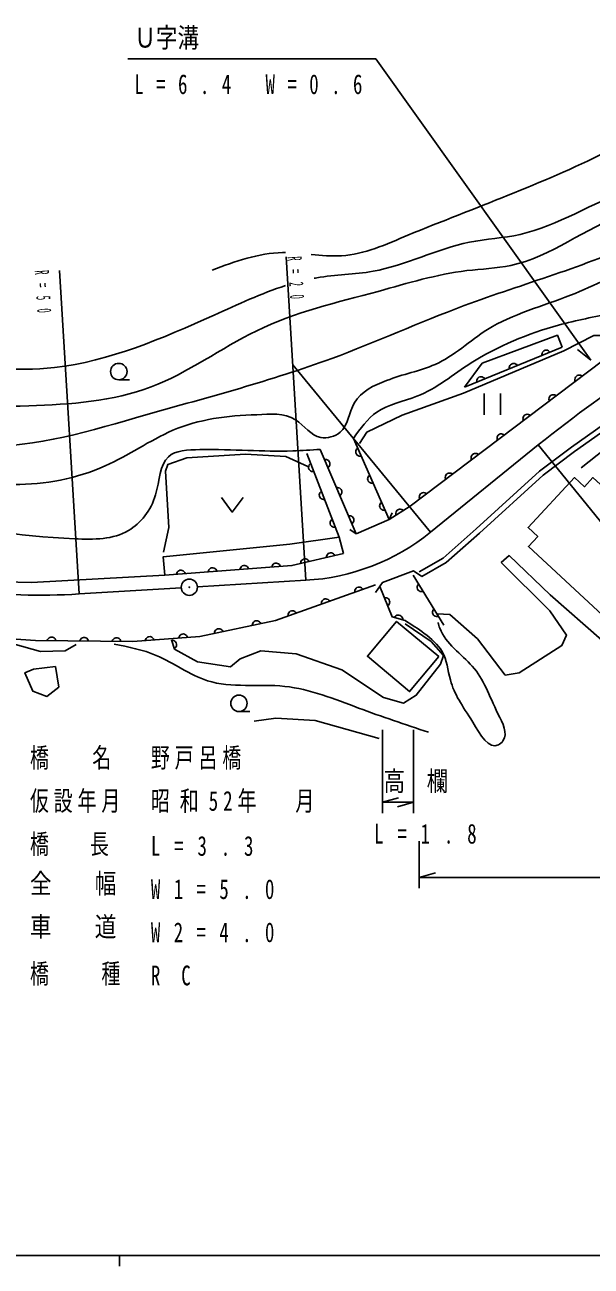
# Model space of a CAD drawing. Units: millimetres, scale not verified. Extents: x 40000 to 680000, y 20000 to 380000.
# Drawn here: x 159234 to 211676, y 204000 to 318990 of the extents above; entities that cross this region are included whole.
import ezdxf
from ezdxf.enums import TextEntityAlignment as Align

# ---------------------------------------------------------------- set-up
doc = ezdxf.new("R2010")
doc.units = ezdxf.units.MM
doc.header["$LTSCALE"] = 1000
doc.layers.add('M-BGD', color=7, linetype='Continuous', lineweight=25)
doc.layers.add('M-TTL-BAND', color=7, linetype='Continuous', lineweight=25)
doc.styles.add('ＭＳ ゴシック', font='')
doc.styles.get('ＭＳ ゴシック').set_extended_font_data('MS Gothic')

msp = doc.modelspace()

# ---------------------------------------------------------------- linework, layer by layer
at = {"layer": 'M-BGD'}
for p, q in [((185239, 267538), (183439, 297484)), ((164252, 266277), (162453, 296223)), ((209001, 289128), (199949, 285437)), ((211638, 287925), (210425, 288902)), ((184039, 287502), (196797, 271996)), ((167935, 286113), (168935, 286113)), ((201761, 284849), (201761, 282849)), ((203281, 282849), (203281, 284849)), ((189657, 280658), (192986, 273153)), ((189908, 271840), (186593, 279658)), ((196797, 271996), (206782, 280089)), ((225672, 256783), (206782, 280089)), ((185342, 279282), (188344, 271527)), ((193262, 273779), (192986, 273153)), ((189908, 271840), (192986, 273153)), ((189908, 271840), (189325, 272232)), ((195203, 268004), (198043, 263385)), ((173719, 266846), (164252, 266277)), ((175216, 266936), (185239, 267538)), ((182439, 263822), (191704, 267117)), ((175443, 262341), (182439, 263822)), ((172815, 262019), (173082, 261164)), ((162069, 259560), (162390, 257635)), ((179061, 255378), (180061, 255378)), ((192348, 253694), (192348, 245971)), ((195231, 245971), (195231, 253694)), ((192348, 246971), (193848, 247391)), ((192348, 246971), (195231, 246971)), ((195231, 246971), (193731, 246551)), ((195754, 243363), (195754, 239008)), ((195754, 240008), (197254, 240428)), ((195754, 240008), (263047, 240008))]:
    msp.add_line(p, q, dxfattribs=at)
for points in [[(211638, 287925), (191732, 315835), (168782, 315835)], [(188733, 270026), (188344, 271527), (183780, 270883), (172058, 269709), (172208, 268025), (159861, 267331), (155985, 267415), (150634, 268384), (130267, 275757), (130776, 277569), (121128, 281108), (120412, 279254), (115019, 281234), (108404, 284773), (103348, 288180), (98550, 292478), (94800, 296185), (85362, 304106)], [(195754, 268305), (197960, 269581), (201013, 272288), (206899, 277645), (209842, 279878), (216535, 284599), (220384, 287148), (223805, 289159), (229290, 292394), (237017, 296945), (240527, 298450), (244735, 299536), (247866, 299573), (250390, 298756), (253836, 296674), (256725, 294497), (260417, 291017), (263347, 288819)], [(196005, 267872), (198254, 269173), (201348, 271916), (207219, 277260), (210137, 279475), (216818, 284186), (220648, 286724), (224059, 288728), (229544, 291963), (237244, 296498), (240689, 297975), (244801, 299037), (247790, 299072), (250181, 298298), (253556, 296259), (256402, 294114), (260094, 290634), (263047, 288419)], [(214126, 288914), (213266, 290216), (211911, 290216), (209160, 288779), (199841, 284879), (194176, 282827), (190892, 281267), (190235, 280199)], [(209001, 289128), (208546, 290241), (201593, 287662), (199949, 285437)], [(214126, 288914), (194925, 274404), (192986, 273153)], [(207863, 288664), (207797, 288741), (207723, 288797), (207618, 288841), (207526, 288855), (207425, 288848), (207307, 288800), (207230, 288734), (207174, 288660), (207130, 288555), (207116, 288463), (207122, 288362)], [(204846, 287434), (204780, 287511), (204705, 287566), (204601, 287610), (204509, 287625), (204408, 287618), (204289, 287570), (204212, 287504), (204157, 287429), (204113, 287325), (204098, 287233), (204105, 287132)], [(201829, 286203), (201763, 286280), (201688, 286336), (201584, 286380), (201491, 286394), (201391, 286387), (201272, 286339), (201195, 286273), (201139, 286199), (201095, 286094), (201081, 286002), (201088, 285901)], [(210845, 286435), (210761, 286492), (210675, 286527), (210563, 286543), (210470, 286533), (210374, 286500), (210272, 286423), (210215, 286340), (210180, 286253), (210164, 286141), (210174, 286048), (210207, 285952)], [(222797, 286146), (216082, 282173), (210738, 277954)], [(208445, 284621), (208361, 284678), (208275, 284713), (208163, 284729), (208070, 284719), (207974, 284686), (207872, 284609), (207815, 284526), (207780, 284439), (207764, 284327), (207774, 284235), (207807, 284139)], [(206045, 282807), (205961, 282865), (205875, 282899), (205763, 282915), (205670, 282905), (205574, 282873), (205472, 282796), (205415, 282712), (205380, 282626), (205364, 282514), (205374, 282421), (205406, 282325)], [(203645, 280993), (203561, 281051), (203475, 281086), (203363, 281101), (203270, 281091), (203174, 281059), (203072, 280982), (203014, 280898), (202980, 280812), (202964, 280700), (202974, 280607), (203006, 280511)], [(190050, 279773), (189975, 279705), (189922, 279629), (189881, 279523), (189869, 279431), (189879, 279330), (189931, 279213), (189999, 279138), (190075, 279084), (190181, 279044), (190274, 279032), (190374, 279042)], [(185432, 278065), (183399, 279009), (179663, 279214), (174244, 278886), (172479, 278270), (172274, 277654), (172561, 272440), (172069, 270141)], [(185698, 278363), (185620, 278298), (185563, 278225), (185517, 278121), (185501, 278029), (185506, 277928), (185552, 277809), (185616, 277731), (185690, 277674), (185794, 277628), (185886, 277612), (185987, 277617)], [(187301, 277986), (187377, 278053), (187432, 278129), (187475, 278234), (187488, 278326), (187480, 278427), (187430, 278545), (187363, 278621), (187287, 278676), (187182, 278718), (187090, 278731), (186989, 278723)], [(201244, 279180), (201161, 279237), (201074, 279272), (200962, 279287), (200870, 279277), (200774, 279245), (200672, 279168), (200614, 279085), (200579, 278998), (200564, 278886), (200574, 278793), (200606, 278697)], [(191160, 277271), (191085, 277203), (191031, 277127), (190990, 277021), (190979, 276929), (190989, 276828), (191041, 276711), (191109, 276636), (191185, 276583), (191291, 276542), (191383, 276530), (191484, 276540)], [(198844, 277366), (198761, 277423), (198674, 277458), (198562, 277474), (198469, 277464), (198374, 277431), (198271, 277354), (198214, 277271), (198179, 277184), (198164, 277072), (198174, 276979), (198206, 276884)], [(188406, 275380), (188482, 275447), (188537, 275523), (188580, 275628), (188593, 275720), (188584, 275821), (188535, 275939), (188468, 276015), (188392, 276070), (188287, 276112), (188195, 276125), (188094, 276117)], [(177448, 275219), (178448, 273859), (179448, 275219)], [(186699, 275778), (186621, 275713), (186563, 275640), (186518, 275536), (186502, 275444), (186506, 275343), (186553, 275224), (186617, 275146), (186691, 275089), (186794, 275043), (186886, 275027), (186987, 275032)], [(196444, 275552), (196361, 275609), (196274, 275644), (196162, 275660), (196069, 275650), (195973, 275618), (195871, 275540), (195814, 275457), (195779, 275370), (195764, 275258), (195774, 275166), (195806, 275070)], [(192269, 274770), (192194, 274702), (192141, 274625), (192100, 274520), (192089, 274427), (192098, 274326), (192150, 274209), (192218, 274135), (192295, 274081), (192400, 274040), (192493, 274029), (192593, 274038)], [(194292, 273995), (194213, 274059), (194129, 274100), (194018, 274124), (193925, 274121), (193827, 274096), (193720, 274026), (193656, 273947), (193615, 273864), (193591, 273753), (193594, 273660), (193619, 273562)], [(187699, 273193), (187621, 273128), (187564, 273054), (187518, 272951), (187502, 272859), (187507, 272758), (187553, 272639), (187618, 272561), (187692, 272503), (187795, 272458), (187887, 272442), (187988, 272447)], [(189511, 272774), (189587, 272841), (189642, 272917), (189684, 273022), (189697, 273114), (189689, 273215), (189639, 273333), (189573, 273409), (189497, 273464), (189392, 273506), (189300, 273519), (189199, 273511)], [(188733, 270026), (183966, 268900), (172208, 268025)], [(182895, 268820), (182856, 268914), (182802, 268990), (182716, 269064), (182633, 269106), (182535, 269131), (182407, 269121), (182314, 269082), (182238, 269028), (182164, 268942), (182122, 268859), (182097, 268761)], [(185547, 269274), (185494, 269360), (185429, 269426), (185332, 269486), (185244, 269514), (185143, 269523), (185018, 269494), (184932, 269441), (184865, 269376), (184806, 269279), (184777, 269190), (184768, 269090)], [(187931, 269836), (187877, 269923), (187812, 269989), (187716, 270049), (187627, 270077), (187526, 270086), (187402, 270057), (187316, 270004), (187249, 269939), (187189, 269842), (187161, 269753), (187152, 269653)], [(197405, 264425), (198582, 264371), (201148, 262126), (203714, 258758), (205005, 258972), (208961, 261484), (209389, 262447), (207838, 264692), (203348, 269182), (204096, 269824), (207892, 266189), (217461, 257796), (219278, 256673), (221096, 257529), (222967, 259560)], [(174076, 268164), (174037, 268257), (173983, 268333), (173898, 268407), (173814, 268449), (173716, 268474), (173589, 268464), (173495, 268425), (173419, 268371), (173345, 268286), (173303, 268202), (173278, 268104)], [(177016, 268383), (176977, 268476), (176923, 268552), (176837, 268626), (176754, 268668), (176656, 268693), (176528, 268683), (176435, 268644), (176359, 268590), (176285, 268505), (176243, 268421), (176218, 268323)], [(179955, 268602), (179916, 268695), (179863, 268771), (179777, 268845), (179694, 268887), (179595, 268912), (179468, 268902), (179374, 268863), (179298, 268809), (179224, 268724), (179182, 268640), (179158, 268542)], [(191715, 266396), (192348, 267345), (195231, 268400), (196005, 267872)], [(190536, 266702), (190474, 266781), (190402, 266841), (190300, 266889), (190209, 266908), (190107, 266906), (189987, 266863), (189907, 266800), (189848, 266728), (189799, 266626), (189781, 266535), (189783, 266434)], [(194441, 263809), (193254, 264148), (192110, 266945)], [(195704, 267190), (195639, 267113), (195596, 267030), (195570, 266920), (195571, 266827), (195594, 266728), (195661, 266619), (195738, 266554), (195821, 266511), (195931, 266485), (196024, 266486), (196123, 266509)], [(187448, 265603), (187386, 265683), (187314, 265742), (187212, 265791), (187120, 265809), (187019, 265807), (186899, 265764), (186819, 265702), (186760, 265630), (186711, 265528), (186693, 265436), (186695, 265335)], [(192833, 265176), (192910, 265242), (192966, 265317), (193010, 265421), (193024, 265514), (193017, 265615), (192969, 265733), (192903, 265810), (192828, 265866), (192724, 265909), (192631, 265923), (192531, 265917)], [(184360, 264505), (184298, 264585), (184226, 264644), (184124, 264693), (184032, 264711), (183931, 264709), (183811, 264666), (183731, 264604), (183672, 264532), (183623, 264429), (183605, 264338), (183607, 264237)], [(197124, 264881), (197059, 264803), (197015, 264720), (196989, 264610), (196990, 264517), (197013, 264419), (197080, 264310), (197158, 264245), (197241, 264202), (197351, 264175), (197444, 264176), (197542, 264199)], [(173082, 261164), (175220, 259988), (178267, 259506), (179176, 260255), (181101, 261003), (184362, 260736), (188585, 259239), (192434, 256673), (194305, 256139), (195481, 256887), (197726, 259774), (197993, 260576), (196871, 261859), (194465, 263516)], [(181082, 263534), (181030, 263622), (180967, 263690), (180872, 263752), (180784, 263782), (180683, 263794), (180558, 263767), (180471, 263716), (180402, 263652), (180341, 263558), (180310, 263469), (180299, 263369)], [(194232, 263869), (194228, 263970), (194203, 264060), (194148, 264159), (194085, 264227), (194001, 264284), (193878, 264319), (193777, 264315), (193687, 264291), (193588, 264236), (193520, 264172), (193463, 264088)], [(143948, 263058), (160209, 261959), (169235, 261864), (175443, 262341)], [(162113, 261939), (162082, 262036), (162035, 262116), (161956, 262197), (161877, 262246), (161781, 262279), (161653, 262280), (161557, 262249), (161476, 262202), (161395, 262123), (161346, 262043), (161313, 261948)], [(165122, 261907), (165091, 262004), (165044, 262084), (164965, 262165), (164885, 262214), (164789, 262247), (164661, 262248), (164565, 262217), (164485, 262170), (164404, 262091), (164355, 262011), (164322, 261916)], [(168130, 261876), (168099, 261972), (168052, 262052), (167973, 262133), (167894, 262182), (167798, 262215), (167670, 262216), (167574, 262185), (167493, 262138), (167412, 262059), (167363, 261980), (167330, 261884)], [(171185, 262014), (171146, 262107), (171092, 262183), (171006, 262257), (170923, 262299), (170825, 262323), (170697, 262313), (170604, 262274), (170528, 262220), (170454, 262134), (170412, 262051), (170388, 261953)], [(174289, 262253), (174250, 262346), (174196, 262422), (174110, 262496), (174027, 262537), (173929, 262562), (173801, 262552), (173708, 262513), (173632, 262459), (173558, 262373), (173516, 262289), (173492, 262191)], [(177583, 262794), (177532, 262882), (177468, 262950), (177374, 263012), (177285, 263042), (177185, 263053), (177060, 263027), (176972, 262976), (176904, 262912), (176842, 262817), (176812, 262729), (176800, 262629)], [(158167, 261645), (160680, 260950), (162978, 261003), (163994, 261591)], [(173068, 261210), (173150, 261269), (173212, 261338), (173264, 261439), (173286, 261529), (173288, 261630), (173250, 261753), (173191, 261835), (173121, 261897), (173021, 261949), (172930, 261971), (172829, 261973)], [(162069, 259560), (160038, 259293), (159236, 258972), (159985, 257261), (161268, 256780), (162390, 257635)], [(180459, 254481), (182491, 254749), (186126, 254535), (192060, 252878)]]:
    msp.add_lwpolyline(points, dxfattribs=at)
for points in [[(222046, 283847), (232738, 273957), (225366, 265988), (224523, 266768), (221093, 263059), (216593, 267221), (213868, 264275), (213225, 264869), (212717, 264319), (205871, 270651), (206736, 271586), (205835, 272419), (210125, 277057), (211047, 276205), (211836, 277057), (213954, 275098)], [(197566, 260469), (193663, 263730), (190959, 260494), (194862, 257233)]]:
    msp.add_lwpolyline(points, close=True, dxfattribs=at)
for centre, radius in [((167935, 286873), 760), ((174468, 266891), 750), ((174468, 266891), 30), ((179061, 256138), 760)]:
    msp.add_circle(centre, radius, dxfattribs=at)
for centre, radius, start, end in [((300139, 162682), 150000, 118.65536, 128.49045), ((184174, 287510), 20000, 273.05038, 309.13438), ((160780, 316156), 50000, 249.30054, 273.98219)]:
    msp.add_arc(centre, radius, start, end, dxfattribs=at)
for points, knots in [([(99162, 318491), (102180, 316206), (105199, 313920), (107783, 311186), (110007, 308834), (111909, 306149), (114130, 303822), (116808, 301016), (119949, 298730), (123051, 296218), (126830, 293090), (130575, 289626), (134966, 288135), (139797, 286583), (145351, 287467), (150740, 287417), (154585, 287363), (158341, 286832), (161996, 287237), (167082, 287837), (171954, 289939), (176753, 292087), (178952, 293089), (181132, 294120), (183383, 294840)], [0, 0, 0, 0, 1, 1, 1, 2, 2, 2, 3, 3, 3, 4, 4, 4, 5, 5, 5, 6, 6, 6, 7, 7, 7, 8, 8, 8, 8]), ([(94830, 315907), (98524, 312926), (102218, 309944), (105508, 306516), (107389, 304556), (109138, 302451), (111136, 300649), (113870, 298183), (117069, 296286), (120057, 294003), (123035, 291705), (125811, 289030), (129158, 287596), (131793, 286501), (134760, 286158), (137660, 285680), (140776, 285171), (143816, 284543), (146908, 284124), (151106, 283643), (155329, 283542), (159601, 283705), (163466, 283824), (167388, 284102), (170917, 285441), (174335, 286750), (177381, 289026), (180704, 290650), (184258, 292372), (188129, 293293), (191960, 294302), (194672, 295072), (197372, 295866), (200163, 296218), (201527, 296374), (202912, 296423), (204234, 296697), (207951, 297487), (211127, 300163), (214740, 301487), (217626, 302544), (220791, 302740), (223721, 303582), (227924, 304791), (231643, 307332), (235362, 309872)], [0, 0, 0, 0, 1, 1, 1, 2, 2, 2, 3, 3, 3, 4, 4, 4, 5, 5, 5, 6, 6, 6, 7, 7, 7, 8, 8, 8, 9, 9, 9, 10, 10, 10, 11, 11, 11, 12, 12, 12, 13, 13, 13, 14, 14, 14, 15, 15, 15, 15]), ([(185756, 297724), (186694, 297628), (187629, 297537), (188548, 297595), (190665, 297728), (192692, 298647), (194715, 299511), (200937, 302043), (207098, 304260), (213004, 307175), (215760, 308443), (218485, 309693), (221146, 311486), (223197, 312867), (225210, 314570), (227433, 314779), (228945, 314920), (230554, 314370), (232163, 313821)], [0, 0, 0, 0, 1, 1, 1, 2, 2, 2, 3, 3, 3, 4, 4, 4, 5, 5, 5, 6, 6, 6, 6]), ([(90687, 310793), (91871, 309881), (93056, 308968), (94252, 308073), (99381, 304233), (104724, 300706), (110418, 297655), (111698, 296969), (112995, 296307), (114130, 295440), (115926, 294088), (117331, 292256), (118920, 290590), (120997, 288433), (123386, 286584), (126045, 285261), (128687, 283897), (131640, 283098), (134606, 282747), (136645, 282527), (138684, 282534), (140713, 282327), (145596, 281877), (150367, 280114), (155171, 279933), (160272, 279804), (165390, 281401), (170438, 282866), (176277, 284496), (182034, 286036), (187650, 288075), (191770, 289639), (195805, 291416), (199924, 292985), (205421, 295030), (211120, 296553), (216416, 299092), (218797, 300256), (221094, 301629), (223601, 302445), (224644, 302784), (225723, 303026), (226775, 303343), (230209, 304376), (233346, 306197), (236483, 308018)], [0, 0, 0, 0, 1, 1, 1, 2, 2, 2, 3, 3, 3, 4, 4, 4, 5, 5, 5, 6, 6, 6, 7, 7, 7, 8, 8, 8, 9, 9, 9, 10, 10, 10, 11, 11, 11, 12, 12, 12, 13, 13, 13, 14, 14, 14, 15, 15, 15, 15]), ([(186022, 295515), (186105, 295530), (186189, 295545), (186273, 295559), (187986, 295847), (189765, 295858), (191481, 296158), (194526, 296716), (197365, 298217), (200403, 298852), (201957, 299156), (203563, 299239), (205100, 299571), (208622, 300385), (211771, 302513), (215219, 303702), (217505, 304491), (219922, 304867), (222224, 305558), (226518, 306848), (230411, 309234), (234305, 311621)], [0, 0, 0, 0, 1, 1, 1, 2, 2, 2, 3, 3, 3, 4, 4, 4, 5, 5, 5, 6, 6, 6, 7, 7, 7, 7]), ([(87362, 306688), (90028, 304535), (92695, 302382), (95330, 300170), (98254, 297714), (101140, 295187), (104311, 293105), (107449, 291043), (110866, 289417), (114190, 287596), (118021, 285505), (121734, 283186), (125745, 281549), (129657, 279975), (133828, 279005), (138019, 278376), (142381, 277767), (146764, 277625), (151159, 277059), (153516, 276782), (155860, 276384), (158224, 276400), (161109, 276402), (164040, 276935), (166666, 278136), (168826, 279097), (170774, 280479), (172953, 281429), (175353, 282452), (177994, 282811), (180704, 282866), (181962, 282969), (183249, 283048), (184297, 282387), (185100, 281880), (185729, 280944), (186632, 280771), (187233, 280648), (187961, 280845), (188428, 281250), (189174, 281881), (189253, 283077), (189745, 283944), (190353, 285038), (191548, 285610), (192739, 286040), (194235, 286645), (195819, 286894), (197229, 287536), (198995, 288309), (200440, 289726), (202079, 290770), (204444, 292206), (207173, 292937), (209771, 293943), (212006, 294853), (214158, 295939), (216416, 296757), (218370, 297453), (220388, 297977), (222344, 298673), (224657, 299496), (226884, 300561), (229050, 301726), (231876, 303247), (234599, 304939), (237322, 306631)], [0, 0, 0, 0, 1, 1, 1, 2, 2, 2, 3, 3, 3, 4, 4, 4, 5, 5, 5, 6, 6, 6, 7, 7, 7, 8, 8, 8, 9, 9, 9, 10, 10, 10, 11, 11, 11, 12, 12, 12, 13, 13, 13, 14, 14, 14, 15, 15, 15, 16, 16, 16, 17, 17, 17, 18, 18, 18, 19, 19, 19, 20, 20, 20, 21, 21, 21, 22, 22, 22, 22]), ([(86319, 305402), (89620, 302661), (92921, 299921), (96228, 297176), (98636, 295177), (101047, 293176), (103592, 291368), (107792, 288385), (112355, 285929), (117004, 283645), (121689, 281343), (126461, 279217), (131433, 277717), (133725, 277040), (136054, 276489), (138378, 275921), (141896, 275104), (145396, 274322), (148944, 273472), (153787, 272448), (158495, 271600), (163852, 271377), (165624, 271303), (167456, 271299), (168822, 272155), (169990, 272816), (170900, 273999), (171336, 275448), (171727, 276753), (171727, 278268), (172534, 278980), (173173, 279565), (174338, 279621), (175436, 279639), (178616, 279692), (181229, 279431), (184057, 279519), (184890, 279545), (185741, 279602), (186593, 279658)], [0, 0, 0, 0, 1, 1, 1, 2, 2, 2, 3, 3, 3, 4, 4, 4, 5, 5, 5, 6, 6, 6, 7, 7, 7, 8, 8, 8, 9, 9, 9, 10, 10, 10, 11, 11, 11, 12, 12, 12, 13, 13, 13, 13]), ([(176573, 296278), (178724, 297063), (180875, 297848), (183099, 297894), (183188, 297896), (183277, 297897), (183366, 297897)], [0, 0, 0, 0, 1, 1, 1, 2, 2, 2, 2]), ([(189657, 280658), (190303, 281589), (190949, 282519), (191823, 283118), (192887, 283848), (194288, 284086), (195538, 284582), (197382, 285313), (198897, 286606), (200549, 287678), (203068, 289222), (205816, 290392), (208656, 291169), (210308, 291621), (211992, 291939), (213666, 292295), (216082, 292807), (218480, 293395), (220878, 293984)], [0, 0, 0, 0, 1, 1, 1, 2, 2, 2, 3, 3, 3, 4, 4, 4, 5, 5, 5, 6, 6, 6, 6]), ([(194441, 263809), (195039, 263432), (195636, 263054), (196221, 262622), (196867, 262144), (197497, 261600), (197873, 260927), (198308, 260150), (198405, 259203), (198636, 258300), (199005, 256935), (199719, 255980), (200713, 254401), (201389, 253259), (202213, 251820), (203086, 252282), (203243, 252365), (203401, 252508), (203510, 252664), (203996, 253353), (203485, 254299), (203043, 255164), (202205, 256927), (201734, 258351), (200670, 259571), (199686, 260700), (198195, 261654), (197661, 263089), (197595, 263267), (197543, 263453), (197492, 263639)], [0, 0, 0, 0, 1, 1, 1, 2, 2, 2, 3, 3, 3, 4, 4, 4, 5, 5, 5, 6, 6, 6, 7, 7, 7, 8, 8, 8, 9, 9, 9, 10, 10, 10, 10]), ([(167492, 261625), (168827, 261363), (170163, 261102), (171408, 260574), (173029, 259889), (174498, 258754), (176136, 258235), (178366, 257527), (180907, 257961), (183299, 257709), (185669, 257460), (187893, 256536), (190128, 255704), (192286, 254899), (194454, 254179), (196622, 253459)], [0, 0, 0, 0, 1, 1, 1, 2, 2, 2, 3, 3, 3, 4, 4, 4, 5, 5, 5, 5])]:
    msp.add_open_spline(points, degree=3, knots=knots, dxfattribs=at)
at = {"layer": 'M-TTL-BAND'}
for p, q in [((40000, 205000), (579000, 205000)), ((168000, 205000), (168000, 204000))]:
    msp.add_line(p, q, dxfattribs=at)

# ---------------------------------------------------------------- texts
at = {"layer": 'M-BGD', "style": 'ＭＳ ゴシック', "width": 0.8}
for s, p in [('Ｕ字溝', (169371, 316335)), ('高\u3000欄\u3000', (192445, 247471)), ('全\u3000\u3000幅', (159708, 237983)), ('車\u3000\u3000道', (159708, 233983))]:
    msp.add_text(s, height=1833, dxfattribs=at).set_placement(p, align=Align.BOTTOM_LEFT)
at = {"layer": 'M-BGD', "char_height": 1833, "attachment_point": 7, "style": 'ＭＳ ゴシック'}
for s, insert in [('\\T2.32;\\W0.7;L=6.4\\~W=0.6', (169371, 312546)), ('\\T1.32;\\W0.7;橋\u3000\\~名', (159708, 249983)), ('\\T1.26;\\W0.7;野戸呂橋\\~', (170907, 249983)), ('\\T1.26;\\W0.7;仮設年月\\~', (159708, 245983)), ('\\T1.53;\\W0.7;昭和52年\\~\\~月', (170907, 245983)), ('\\T2.47;\\W0.7;L=1.8', (191573, 243114)), ('\\T1.59;\\W0.7;橋\\~\\~長', (159708, 241983)), ('\\T2.47;\\W0.7;L=3.3', (170907, 241983)), ('\\T2.42;\\W0.7;W1=5.0', (170907, 237983)), ('\\T2.42;\\W0.7;W2=4.0', (170907, 233983)), ('\\T1.26;\\W0.7;橋\u3000\u3000種\\~', (159708, 229983)), ('\\T3.22;\\W0.7;RC', (170907, 229983))]:
    msp.add_mtext(s, dxfattribs=dict(at, insert=insert))
at = {"layer": 'M-BGD', "char_height": 1320, "attachment_point": 7, "style": 'ＭＳ ゴシック'}
for s, insert, rotation in [('\\T2.92;\\W0.45;R=20', (183531, 297494), 273.8), ('\\T2.92;\\W0.45;R=50', (160122, 296212), 273.7)]:
    msp.add_mtext(s, dxfattribs=dict(at, insert=insert, rotation=rotation))

doc.saveas('drawing.dxf')
